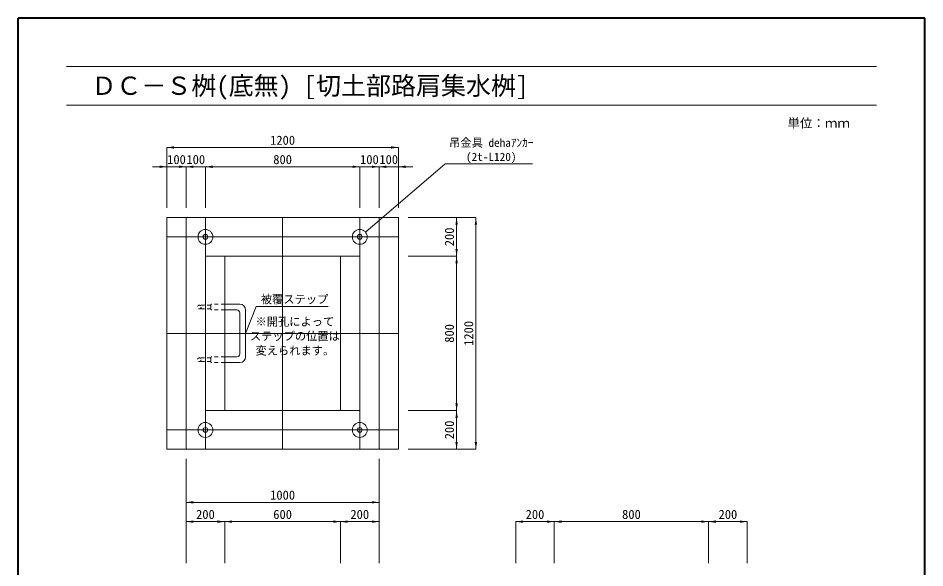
# Model space of a CAD drawing. Units: millimetres at full size, sheet at 1:25; some dimension numbers follow another scale. Extents: x 174977 to 179677, y 875898 to 882773.
# Drawn here: x 174977 to 179677, y 879925 to 882773 of the extents above; entities that cross this region are included whole.
import ezdxf
from ezdxf.enums import TextEntityAlignment as Align

# ---------------------------------------------------------------- set-up
doc = ezdxf.new("R2010")
doc.units = ezdxf.units.MM
doc.header["$LTSCALE"] = 25
doc.linetypes.add('DASHED', pattern=[7.5, 6, -1.5])
doc.linetypes.add('USER1', pattern=[1.35, 0.75, -0.6])
for name, color, linetype, lineweight in [('図枠', 7, 'Continuous', 5), ('寸法線', 7, 'Continuous', 9), ('補助線', 8, 'Continuous', 13), ('足掛金物', 7, 'USER1', 9), ('集水桝', 1, 'Continuous', 13), ('ｲﾝｻｰﾄ', 3, 'USER1', 9)]:
    doc.layers.add(name, color=color, linetype=linetype, lineweight=lineweight)
doc.styles.add('ＭＳ ゴシック', font='')
doc.styles.get('ＭＳ ゴシック').set_extended_font_data('MS Gothic')

# ---------------------------------------------------------------- blocks, each defined once
blk = doc.blocks.new('filled_arrow')
at = {"color": 0, "linetype": 'Continuous', "lineweight": -2}
blk.add_solid([(7.5, 1.25), (0, 0), (7.5, -1.25)], dxfattribs=at)

msp = doc.modelspace()

# ---------------------------------------------------------------- linework, layer by layer
at = {"layer": '図枠', "lineweight": 40}
for p, q in [((179676.63, 882772.51), (174976.63, 882772.51)), ((174976.63, 875897.51), (174976.63, 882772.51)), ((179676.63, 875897.51), (179676.63, 882772.51))]:
    msp.add_line(p, q, dxfattribs=at)
at = {"layer": '図枠', "lineweight": 13}
for p, q in [((175226.63, 882522.51), (179426.63, 882522.51)), ((175226.63, 882322.51), (179426.63, 882322.51))]:
    msp.add_line(p, q, dxfattribs=at)
at = {"layer": '寸法線'}
for p, q in [((175747.52, 882102.68), (176947.52, 882102.68)), ((175747.52, 881789.49), (175747.52, 882102.68)), ((176947.52, 881789.49), (176947.52, 882102.68)), ((175672.52, 882002.68), (175922.52, 882002.68)), ((175747.52, 881789.49), (175747.52, 882002.68)), ((175772.52, 882002.68), (176022.52, 882002.68)), ((175847.52, 881789.49), (175847.52, 882002.68)), ((175847.52, 881789.49), (175847.52, 882002.68)), ((175947.52, 881789.49), (175947.52, 882002.68)), ((175947.52, 882002.68), (176747.52, 882002.68)), ((175947.52, 881789.49), (175947.52, 882002.68)), ((176672.52, 882002.68), (176922.52, 882002.68)), ((176747.52, 881789.49), (176747.52, 882002.68)), ((176747.52, 881789.49), (176747.52, 882002.68)), ((176772.52, 882002.68), (177022.52, 882002.68)), ((176847.52, 881789.49), (176847.52, 882002.68)), ((176847.52, 881789.49), (176847.52, 882002.68)), ((176947.52, 881789.49), (176947.52, 882002.68)), ((176997.52, 881739.49), (177249.36, 881739.49)), ((176997.52, 881739.49), (177349.36, 881739.49)), ((177249.36, 881739.49), (177249.36, 881539.49)), ((177349.36, 881739.49), (177349.36, 880539.49)), ((176997.52, 881539.49), (177249.36, 881539.49)), ((176997.52, 881539.49), (177249.36, 881539.49)), ((177249.36, 881539.49), (177249.36, 880739.49)), ((176997.52, 880739.49), (177249.36, 880739.49)), ((176997.52, 880739.49), (177249.36, 880739.49)), ((177249.36, 880739.49), (177249.36, 880539.49)), ((176997.52, 880539.49), (177249.36, 880539.49)), ((176997.52, 880539.49), (177349.36, 880539.49)), ((175847.52, 879950.12), (175847.52, 880489.49)), ((176847.52, 879950.12), (176847.52, 880489.49)), ((176847.52, 880264.49), (175847.52, 880264.49)), ((175847.52, 880164.49), (176047.52, 880164.49)), ((175847.52, 879950.12), (175847.52, 880164.49)), ((176047.52, 879950.12), (176047.52, 880164.49)), ((176047.52, 880164.49), (176647.52, 880164.49)), ((176047.52, 879950.12), (176047.52, 880164.49)), ((176647.52, 879950.12), (176647.52, 880164.49)), ((176647.52, 880164.49), (176847.52, 880164.49)), ((176647.52, 879950.12), (176647.52, 880164.49)), ((176847.52, 879950.12), (176847.52, 880164.49)), ((177555.73, 880164.49), (177755.73, 880164.49)), ((177555.73, 879950.12), (177555.73, 880164.49)), ((177755.73, 879950.12), (177755.73, 880164.49)), ((177755.73, 880164.49), (178555.73, 880164.49)), ((177755.73, 879950.12), (177755.73, 880164.49)), ((178555.73, 879950.12), (178555.73, 880164.49)), ((178555.73, 880164.49), (178755.73, 880164.49)), ((178555.73, 879950.12), (178555.73, 880164.49)), ((178755.73, 879950.12), (178755.73, 880164.49))]:
    msp.add_line(p, q, dxfattribs=at)
for points in [[(176776.8, 881664.49), (177190.43, 882017.52), (177643.04, 882017.52)], [(176155.85, 881139.49), (176210.76, 881278.68), (176583.2, 881278.68)]]:
    msp.add_lwpolyline(points, dxfattribs=at)
at = {"layer": '補助線'}
for p, q in [((175947.52, 880539.49), (175947.52, 881739.49)), ((176347.52, 880539.49), (176347.52, 881739.49)), ((176747.52, 881739.49), (176747.52, 880539.49)), ((175747.52, 881639.49), (176947.52, 881639.49)), ((175747.52, 881139.49), (176947.52, 881139.49)), ((176947.52, 880639.49), (175747.52, 880639.49))]:
    msp.add_line(p, q, dxfattribs=at)
at = {"layer": '足掛金物'}
for p, q in [((175975.85, 881285.49), (175915.35, 881285.49)), ((175975.85, 881266.49), (175915.35, 881266.49)), ((175975.85, 881286.99), (175975.85, 881264.99)), ((176047.52, 881290.99), (175979.85, 881290.99)), ((176047.52, 881260.99), (175979.85, 881260.99)), ((176047.52, 881017.99), (175979.85, 881017.99)), ((175975.85, 881012.49), (175915.35, 881012.49)), ((175975.85, 880993.49), (175915.35, 880993.49)), ((175975.85, 881013.99), (175975.85, 880991.99)), ((176047.52, 880987.99), (175979.85, 880987.99))]:
    msp.add_line(p, q, dxfattribs=at)
at = {"layer": '足掛金物', "linetype": 'Continuous'}
for p, q in [((176125.85, 881290.99), (176047.52, 881290.99)), ((176110.85, 881260.99), (176047.52, 881260.99)), ((176155.85, 881017.99), (176155.85, 881260.99)), ((176125.85, 881032.99), (176125.85, 881245.99)), ((176110.85, 881017.99), (176047.52, 881017.99)), ((176125.85, 880987.99), (176047.52, 880987.99))]:
    msp.add_line(p, q, dxfattribs=at)
at = {"layer": '足掛金物'}
for centre in [(175915.35, 881275.99), (175915.35, 881002.99)]:
    msp.add_circle(centre, 9.5, dxfattribs=at)
for centre, start, end in [((175979.85, 881286.99), 90, 180), ((175979.85, 881264.99), 180, 270), ((175979.85, 881013.99), 90, 180), ((175979.85, 880991.99), 180, 270)]:
    msp.add_arc(centre, 4, start, end, dxfattribs=at)
at = {"layer": '足掛金物', "linetype": 'Continuous'}
for centre, radius, start, end in [((176110.85, 881245.99), 15, 0, 90), ((176125.85, 881260.99), 30, 0, 90), ((176110.85, 881032.99), 15, 270, 0), ((176125.85, 881017.99), 30, 270, 0)]:
    msp.add_arc(centre, radius, start, end, dxfattribs=at)
at = {"layer": '集水桝'}
for p, q in [((175747.52, 881739.49), (176947.52, 881739.49)), ((175747.52, 880539.49), (175747.52, 881739.49)), ((175847.52, 880539.49), (175847.52, 881739.49)), ((176847.52, 881739.49), (176847.52, 880539.49)), ((176947.52, 881739.49), (176947.52, 880539.49)), ((176047.52, 881539.49), (176647.52, 881539.49)), ((176047.52, 880739.49), (176047.52, 881539.49)), ((176647.52, 881539.49), (176647.52, 880739.49)), ((176647.52, 880739.49), (176047.52, 880739.49)), ((176947.52, 880539.49), (175747.52, 880539.49))]:
    msp.add_line(p, q, dxfattribs=at)
at = {"layer": '集水桝', "linetype": 'DASHED'}
for p, q in [((175947.52, 880739.49), (175947.52, 881539.49)), ((176047.52, 881539.49), (175947.52, 881539.49)), ((176647.52, 881539.49), (176747.52, 881539.49)), ((176747.52, 881539.49), (176747.52, 880739.49)), ((176047.52, 880739.49), (175947.52, 880739.49)), ((176647.52, 880739.49), (176747.52, 880739.49))]:
    msp.add_line(p, q, dxfattribs=at)
at = {"layer": 'ｲﾝｻｰﾄ', "linetype": 'Continuous'}
for centre, radius in [((175947.52, 881639.49), 38.5), ((176747.52, 881639.49), 38.5), ((175947.52, 881639.49), 12.5), ((176747.52, 881639.49), 12.5), ((175947.52, 880639.49), 38.5), ((175947.52, 880639.49), 12.5), ((176747.52, 880639.49), 38.5), ((176747.52, 880639.49), 12.5)]:
    msp.add_circle(centre, radius, dxfattribs=at)

# ---------------------------------------------------------------- block references
at = {"layer": '寸法線', "xscale": 5, "yscale": 5}
for p in [(175747.52, 882102.68), (175847.52, 882002.68), (175947.52, 882002.68), (175947.52, 882002.68), (176847.52, 882002.68), (176947.52, 882002.68), (175847.52, 880264.49), (175847.52, 880164.49), (176047.52, 880164.49), (176647.52, 880164.49), (177555.73, 880164.49), (177755.73, 880164.49), (178555.73, 880164.49)]:
    msp.add_blockref('filled_arrow', p, dxfattribs=at)
at = {"layer": '寸法線'}
for p, xscale, yscale, rotation in [((176947.52, 882102.68), 5, 5, 180), ((175747.52, 882002.68), 5, 5, 180), ((175847.52, 882002.68), 5, 5, 180), ((176747.52, 882002.68), 5, 5, 180), ((176747.52, 882002.68), 5, 5, 180), ((176847.52, 882002.68), 5, 5, 180), ((177249.36, 881739.49), 5, 5, 270), ((177349.36, 881739.49), 5, 5, 270), ((176776.8, 881664.49), 0.173, 0.173, 40.5), ((177249.36, 881539.49), 5, 5, 90), ((177249.36, 881539.49), 5, 5, 270), ((176155.85, 881139.49), 0.173, 0.173, 68.5), ((177249.36, 880739.49), 5, 5, 90), ((177249.36, 880739.49), 5, 5, 270), ((177249.36, 880539.49), 5, 5, 90), ((177349.36, 880539.49), 5, 5, 90), ((176847.52, 880264.49), 5, 5, 180), ((176047.52, 880164.49), 5, 5, 180), ((176647.52, 880164.49), 5, 5, 180), ((176847.52, 880164.49), 5, 5, 180), ((177755.73, 880164.49), 5, 5, 180), ((178555.73, 880164.49), 5, 5, 180), ((178755.73, 880164.49), 5, 5, 180)]:
    msp.add_blockref('filled_arrow', p, dxfattribs=dict(at, xscale=xscale, yscale=yscale, rotation=rotation))

# ---------------------------------------------------------------- texts
at = {"layer": '図枠', "style": 'ＭＳ ゴシック'}
msp.add_text('\u3000ＤＣ－Ｓ桝(底無) [切土部路肩集水桝]', height=94.94, dxfattribs=at).set_placement((175226.63, 882422.51), align=Align.MIDDLE_LEFT)
msp.add_text('単位：ｍｍ', height=47.47, dxfattribs=at).set_placement((179126.25, 882228.87), align=Align.MIDDLE_CENTER)
at = {"layer": '寸法線', "style": 'ＭＳ ゴシック'}
for s, p in [('1200', (176347.52, 882140.18)), ('100', (175797.52, 882040.18)), ('100', (175897.52, 882040.18)), ('800', (176347.52, 882040.18)), ('100', (176797.52, 882040.18)), ('100', (176897.52, 882040.18)), ('1000', (176347.52, 880301.99)), ('200', (175947.52, 880201.99)), ('600', (176347.52, 880201.99)), ('200', (176747.52, 880201.99)), ('200', (177655.73, 880201.99)), ('800', (178155.73, 880201.99)), ('200', (178655.73, 880201.99))]:
    msp.add_text(s, height=47.47, dxfattribs=at).set_placement(p, align=Align.MIDDLE_CENTER)
for s, p in [('吊金具 dehaｱﾝｶｰ', (177210.71, 882093.05)), ('(2t-L120)', (177298.12, 882019.92))]:
    msp.add_text(s, height=42.72, dxfattribs=at).set_placement(p, align=Align.BOTTOM_LEFT)
for s, p in [('200', (177211.86, 881639.49)), ('800', (177211.86, 881139.49)), ('1200', (177311.86, 881139.49)), ('200', (177211.86, 880639.49))]:
    msp.add_text(s, height=47.47, rotation=90, dxfattribs=at).set_placement(p, align=Align.MIDDLE_CENTER)
msp.add_text('被覆ステップ', height=42.72, dxfattribs=at).set_placement((176409.48, 881337.48), align=Align.TOP_CENTER)
for s, p in [('※開孔によって', (176207.11, 881221.68)), ('ステップの位置は', (176177.97, 881146.68)), ('変えられます。', (176207.11, 881071.68))]:
    msp.add_text(s, height=42.72, dxfattribs=at).set_placement(p, align=Align.TOP_LEFT)

doc.saveas('drawing.dxf')
